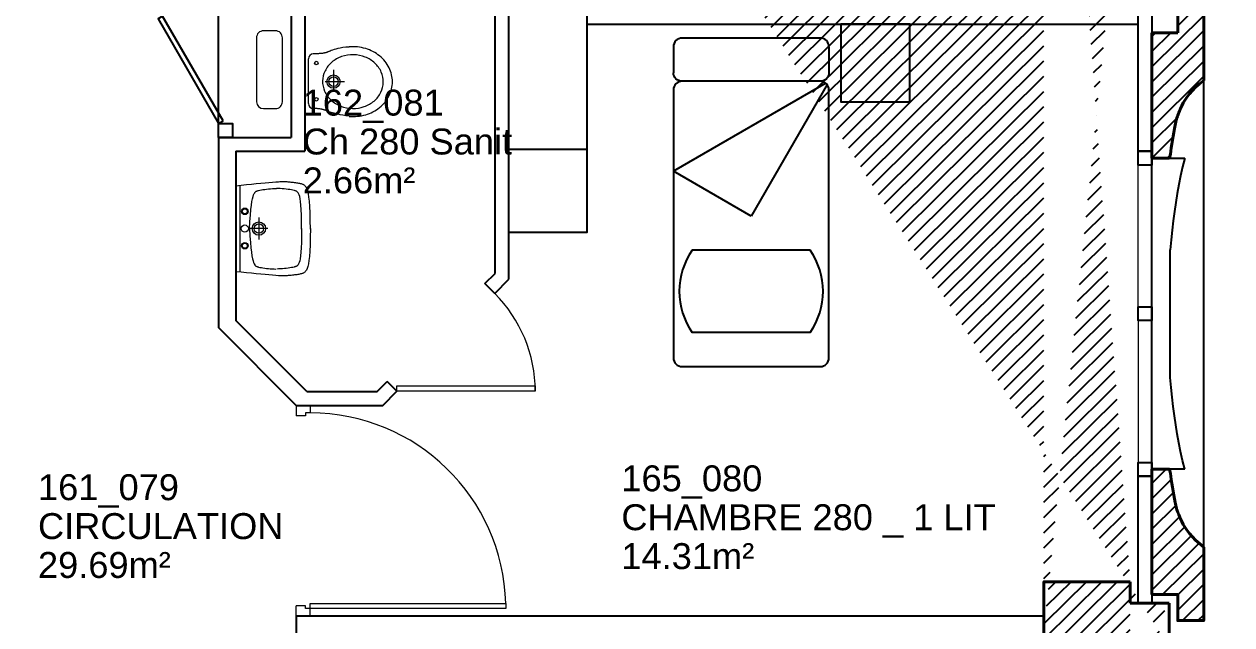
# Model space of a CAD drawing. Header units: millimetres. Extents: x -11 to 211, y -5 to 120.
# Drawn here: x 160.48 to 167.46, y 78.15 to 81.62 of the extents above; entities that cross this region are included whole.
import ezdxf

# ---------------------------------------------------------------- set-up
doc = ezdxf.new("R2010")
doc.units = ezdxf.units.MM
doc.header["$LTSCALE"] = 0.1
doc.header["$MEASUREMENT"] = 0
doc.linetypes.add('CONTINU', pattern=[0])
doc.layers.get('0').update_dxf_attribs({"linetype": 'CONTINUOUS'})
for name, color, linetype in [('400 Lits', 150, 'CONTINUOUS'), ('A_AGENC', 204, 'CONTINUOUS'), ('A_EQMP', 142, 'CONTINUOUS'), ('A_Etiqu_Local', 8, 'CONTINUOUS'), ('A_HACH_STRUC', 7, 'CONTINUOUS'), ('A_MUR_CLOIS', 7, 'CONTINU'), ('A_MURS_ALÈG', 7, 'CONTINU')]:
    doc.layers.add(name, color=color, linetype=linetype)
for name, color, linetype, lineweight in [('A_CHASS', 4, 'CONTINU', 0), ('A_MURS_STRU', 7, 'CONTINU', 40), ('A_PORTE', 8, 'CONTINU', 0), ('A_SANI', 5, 'CONTINU', 0)]:
    doc.layers.add(name, color=color, linetype=linetype, lineweight=lineweight)
doc.styles.add('Attribut', font='arial.ttf')

# ---------------------------------------------------------------- blocks, each defined once
blk = doc.blocks.new('BROCA2-G13')
at = {"layer": '400 Lits', "linetype": 'Continuous'}
for p, q in [((19.349993, 36.125351), (19.349993, 35.975357)), ((20.249994, 36.125351), (20.249994, 35.975357)), ((20.199995, 35.925354), (19.399992, 35.925354)), ((20.231138, 35.914467), (19.349993, 35.405739)), ((20.239107, 35.906498), (19.799994, 35.145927)), ((19.799994, 35.145927), (19.349993, 35.405739))]:
    blk.add_line(p, q, dxfattribs=at)
for points in [[(20.249994, 36.125351, 0.414213), (20.199995, 36.175351), (19.399992, 36.175354, 0.414214), (19.349992, 36.125351)], [(20.249994, 35.975357, -0.414213), (20.199995, 35.925357), (19.399992, 35.925354, -0.414214), (19.349992, 35.975357)], [(20.249994, 35.875351, 0.414213), (20.199995, 35.925351), (19.399992, 35.925354, 0.414214), (19.349992, 35.875351)], [(19.349993, 35.875626), (19.349993, 34.325356, 0.414214), (19.399992, 34.275356), (20.199995, 34.275352, 0.414214), (20.249995, 34.325356), (20.249994, 35.875626)]]:
    blk.add_lwpolyline(points, format="xyb", dxfattribs=at)
blk = doc.blocks.new('A_Etiqu_Local')
at = {"style": 'Attribut', "flags": 1}
for tag, p in [('CODE_HOPITAL', (-0.4463, 1.632)), ('CODE_SITE', (-0.4463, 1.407)), ('CODE_BATIMENT', (-0.4463, 1.182)), ('CODE_SECTEUR', (-0.4463, 0.957)), ('CODE_ETAGE', (-0.4463, 0.732)), ('NOM_NORMALISE', (-0.4463, -0.843)), ('SECTEUR_ACTIVITE', (-0.4463, -1.068)), ('SOUS_SECTEUR_ACTIVITE', (-0.4463, -1.293)), ('VOLUME', (-0.4463, -1.518)), ('SERVICE', (-0.4463, -1.743)), ('CODE_UG', (-0.4463, -1.968)), ('CODE_UA', (-0.4463, -2.193)), ('CODE_POLE', (-0.4463, -2.418)), ('OCCUPANT_EXTERNE', (-0.4463, -2.643)), ('DISPONIBILITE', (-0.4463, -2.868)), ('ACCES_HANDICAPES', (-0.4463, -3.093)), ('NATURE_SOL', (-0.4463, -3.318)), ('RISQUE_LABORATOIRE', (-0.4463, -3.543)), ('AMIANTE', (-0.4463, -3.768))]:
    blk.add_attdef(tag, p, '', height=0.15, dxfattribs=at)
at = {"layer": 'A_Etiqu_Local', "style": 'Attribut'}
for tag, p in [('CODE_PIECE', (-0.4463, 0.282)), ('NOM_USAGE', (-0.4463, 0.057)), ('SURFACE', (-0.4463, -0.168))]:
    blk.add_attdef(tag, p, '', height=0.15, dxfattribs=at)
blk = doc.blocks.new('BROCA2-G904')
at = {"layer": '400 Lits', "linetype": 'Continuous'}
for p, q in [((29.340822, 67.299042), (28.659243, 67.299042)), ((29.340822, 66.821945), (28.659243, 66.821945))]:
    blk.add_line(p, q, dxfattribs=at)
for start, end in [(145.008072, 214.992089), (325.007448, 34.99223)]:
    blk.add_arc((29.000032, 67.060493), 0.415985, start, end, dxfattribs=at)

msp = doc.modelspace()

# ---------------------------------------------------------------- hatches: boundary and pattern name
at = {"layer": 'A_HACH_STRUC'}
h = msp.add_hatch(dxfattribs=at)
h.set_pattern_fill('ANSI31', color=8, scale=0.5, angle=359.76959, style=0)
h.paths.add_polyline_path([(160.0499, 113.8961), (159.5499, 113.8961), (159.5499, 114.3961), (160.0499, 114.3961)])
h.paths.add_polyline_path([(159.2999, 106.6962), (159.2999, 107.1962), (160.0499, 107.1962), (160.0499, 106.6962)])
h.paths.add_polyline_path([(167.2499, 106.6962), (166.7499, 106.6962), (166.7499, 107.1962), (167.2499, 107.1962)])
h.paths.add_polyline_path([(152.8499, 77.8962), (152.3499, 77.8962), (152.3499, 78.3962), (152.8499, 78.3962)])
h.paths.add_polyline_path([(159.5499, 77.8962), (159.3999, 77.8962), (159.3999, 78.3962), (160.0499, 78.3962), (160.0499, 77.8962)], flags=16)
h.paths.add_polyline_path([(174.4499, 107.1962), (174.4499, 106.6962), (173.9499, 106.6962), (173.9499, 107.1962)])
h.paths.add_polyline_path([(174.4499, 99.9962), (173.9499, 99.9962), (173.9499, 99.4962), (174.4499, 99.4962)])
h.paths.add_polyline_path([(159.4501, 92.3962), (159.4501, 92.6462), (160.1999, 92.6462), (160.1999, 92.3962)], flags=17)
h.paths.add_polyline_path([(159.4501, 92.3962), (159.4501, 92.6462)], flags=16)
h.paths.add_polyline_path([(159.4501, 92.9462), (159.4501, 92.6962)], flags=16)
h.paths.add_polyline_path([(159.4501, 92.9462), (159.4501, 92.6962), (160.1999, 92.6962), (160.1999, 92.9462)], flags=17)
h.paths.add_polyline_path([(160.0499, 85.5962), (160.0499, 85.0962), (159.5499, 85.0962), (159.5499, 85.5962)], flags=17)
h.paths.add_polyline_path([(152.8499, 85.5962), (152.8499, 85.0962), (152.3499, 85.0962), (152.3499, 85.5962)])
h.paths.add_polyline_path([(145.9999, 85.5962), (145.9999, 85.0962), (145.4999, 85.0962), (145.4999, 85.5962)])
h.paths.add_polyline_path([(145.9999, 78.3962), (145.9999, 77.8962), (145.4999, 77.8962), (145.4999, 78.3962)])
edge = h.paths.add_edge_path()
edge.add_line((166.3748, 85.3966), (166.3748, 85.2962))
edge.add_line((166.3748, 78.1965), (166.3748, 78.0962))
edge.add_line((167.0998, 85.2217), (167.0998, 85.4714))
edge.add_line((166.8749, 85.0963), (166.8749, 85.2217))
edge.add_line((167.0998, 85.2217), (166.8749, 85.2217))
edge.add_line((167.0998, 85.4714), (166.8749, 85.4714))
edge.add_line((166.8749, 85.5962), (166.8749, 85.4714))
edge.add_line((166.8749, 85.0962), (166.3748, 85.0962))
edge.add_line((166.3748, 85.0962), (166.3748, 85.2962))
edge.add_line((166.3748, 85.3966), (166.3748, 85.5962))
edge.add_line((166.3748, 85.5962), (166.8749, 85.5962))
edge.add_line((152.3749, 99.6216), (152.3749, 99.8713))
edge.add_line((152.3749, 99.6216), (152.5999, 99.6216))
edge.add_line((152.3749, 99.8713), (152.5999, 99.8713))
edge.add_line((152.5999, 99.9962), (152.5999, 99.8713))
edge.add_line((153.0999, 99.7965), (153.0999, 99.9962))
edge.add_line((153.0999, 99.9962), (152.5999, 99.9962))
edge.add_line((152.5999, 99.4962), (152.5999, 99.6216))
edge.add_line((152.5999, 99.4962), (153.0999, 99.4962))
edge.add_line((153.0999, 99.4962), (153.0999, 99.7965))
edge.add_line((167.0998, 78.0217), (167.0998, 78.2714))
edge.add_line((166.8749, 77.8962), (166.8749, 78.0217))
edge.add_line((167.0998, 78.0217), (166.8749, 78.0217))
edge.add_line((167.0998, 78.2714), (166.8749, 78.2714))
edge.add_line((166.8749, 78.3962), (166.8749, 78.2714))
edge.add_line((166.8749, 77.8962), (166.3748, 77.8962))
edge.add_line((166.3748, 77.8962), (166.3748, 78.0962))
edge.add_line((166.3748, 78.1965), (166.3748, 78.3962))
edge.add_line((166.3748, 78.3962), (166.8749, 78.3962))
h = msp.add_hatch(dxfattribs=at)
h.set_pattern_fill('ANSI31', color=8, scale=0.5, angle=359.76959, style=0)
h.set_pattern_definition([(44.7696, (166.99984, 80.84652), (-0.044016, 0.0443715), [])])
h.paths.add_polyline_path([(167.2999, 81.7215), (167.1499, 81.7215), (167.1499, 81.5716), (166.9998, 81.5716), (166.9998, 80.8465), (167.0998, 80.8465), (167.1027, 80.8465), (167.1045, 80.8565), (167.1068, 80.8703), (167.1093, 80.8872), (167.1122, 80.9067), (167.1153, 80.9279), (167.1187, 80.9503), (167.1222, 80.9731), (167.126, 80.9957), (167.13, 81.0175), (167.1341, 81.0378), (167.1362, 81.0472), (167.1384, 81.0561), (167.1406, 81.0646), (167.1428, 81.0727), (167.1452, 81.0806), (167.1477, 81.0882), (167.1503, 81.0958), (167.153, 81.1032), (167.1558, 81.1107), (167.1589, 81.1182), (167.1654, 81.1336), (167.173, 81.1495), (167.1817, 81.1659), (167.1919, 81.1829), (167.2039, 81.2005), (167.218, 81.2186), (167.2343, 81.2372), (167.2532, 81.2564), (167.275, 81.2762), (167.2999, 81.2965)])
h = msp.add_hatch(dxfattribs=at)
h.set_pattern_fill('ANSI31', color=8, scale=0.5, angle=359.76959, style=0)
h.set_pattern_definition([(44.7696, (166.99984, 78.17152), (-0.044016, 0.0443715), [])])
h.paths.add_polyline_path([(167.2999, 78.5965), (167.275, 78.6169), (167.2532, 78.6366), (167.2343, 78.6558), (167.218, 78.6745), (167.2039, 78.6926), (167.1919, 78.7101), (167.1817, 78.7271), (167.173, 78.7436), (167.1654, 78.7595), (167.1589, 78.7749), (167.1558, 78.7824), (167.153, 78.7898), (167.1503, 78.7973), (167.1477, 78.8048), (167.1452, 78.8125), (167.1428, 78.8203), (167.1406, 78.8285), (167.1384, 78.837), (167.1362, 78.8459), (167.1341, 78.8552), (167.13, 78.8755), (167.126, 78.8973), (167.1222, 78.9199), (167.1187, 78.9428), (167.1153, 78.9651), (167.1122, 78.9864), (167.1093, 79.0058), (167.1068, 79.0228), (167.1045, 79.0366), (167.1027, 79.0465), (166.9998, 79.0465), (166.9998, 79.0065), (166.9998, 79.0065), (166.9998, 78.3214), (167.1499, 78.3214), (167.1499, 78.1715), (167.2999, 78.1715)])

# ---------------------------------------------------------------- linework, layer by layer
at = {"layer": 'A_AGENC', "color": 8, "linetype": 'Continuous'}
msp.add_line((161.5999, 81.0465), (161.5999, 82.4465), dxfattribs=at)
msp.add_lwpolyline([(161.6258, 81.0615), (161.2758, 81.6677), (161.2499, 81.6527), (161.5999, 81.0465)], close=True, dxfattribs=at)
at = {"layer": 'A_CHASS', "color": 8, "linetype": 'Continuous'}
for p, q in [((166.9198, 79.9865), (166.9198, 80.8065)), ((166.9998, 80.8065), (166.9998, 79.9865))]:
    msp.add_line(p, q, dxfattribs=at)
at = {"layer": 'A_CHASS', "color": 8}
for p, q in [((166.9198, 79.9065), (166.9198, 79.0865)), ((166.9998, 79.9065), (166.9998, 79.0865))]:
    msp.add_line(p, q, dxfattribs=at)
at = {"layer": 'A_EQMP', "color": 8, "linetype": 'Continuous'}
for p, q in [((163.7299, 81.621), (166.9198, 81.621)), ((163.7299, 80.8965), (163.2799, 80.8965))]:
    msp.add_line(p, q, dxfattribs=at)
for points in [[(163.2799, 81.6965), (163.7299, 81.6965), (163.7299, 80.416), (163.2799, 80.416)], [(165.1999, 81.6215), (165.1999, 81.1715), (165.5999, 81.1715), (165.5999, 81.6215)]]:
    msp.add_lwpolyline(points, close=True, dxfattribs=at)
at = {"layer": 'A_MUR_CLOIS', "color": 8, "linetype": 'Continuous'}
for p, q in [((162.0194, 82.5265), (162.0194, 80.9665)), ((162.0994, 81.6965), (162.0994, 80.8865)), ((163.1999, 80.1794), (163.1999, 81.6965)), ((163.2799, 80.1463), (163.2799, 81.6965)), ((161.5999, 80.9665), (161.5999, 79.8663)), ((161.5999, 80.9665), (162.0194, 80.9665)), ((161.6999, 80.8865), (161.6999, 79.9077)), ((161.6999, 80.8865), (162.0994, 80.8865)), ((163.1411, 80.1207), (163.1999, 80.1794)), ((163.1977, 80.0641), (163.2799, 80.1463)), ((163.1977, 80.0641), (163.1411, 80.1207)), ((162.0499, 79.4163), (161.5999, 79.8663)), ((162.1113, 79.4963), (161.6999, 79.9077)), ((162.5167, 79.4963), (162.5754, 79.555)), ((162.632, 79.4984), (162.5754, 79.555)), ((162.1113, 79.4963), (162.5167, 79.4963)), ((162.5499, 79.4163), (162.632, 79.4984)), ((162.0499, 79.4163), (162.5499, 79.4163)), ((166.3748, 78.1965), (162.0499, 78.1965)), ((162.0499, 78.1965), (162.0499, 78.0965))]:
    msp.add_line(p, q, dxfattribs=at)
at = {"layer": 'A_MUR_CLOIS', "color": 8}
for points in [[(166.9998, 80.8865), (166.9198, 80.8865), (166.9198, 81.6965), (166.9998, 81.6965)], [(166.9998, 78.2714), (166.9198, 78.2714), (166.9198, 79.0065), (166.9998, 79.0065)]]:
    msp.add_lwpolyline(points, close=True, dxfattribs=at)
at = {"layer": 'A_MUR_CLOIS', "color": 8, "linetype": 'Continuous'}
for points in [[(161.5999, 81.0465), (161.6799, 81.0465), (161.6799, 80.9665), (161.5999, 80.9665)], [(166.9998, 80.8065), (166.9198, 80.8065), (166.9198, 80.8865), (166.9998, 80.8865)], [(166.9998, 79.9065), (166.9198, 79.9065), (166.9198, 79.9865), (166.9998, 79.9865)], [(166.9998, 79.0065), (166.9198, 79.0065), (166.9198, 79.0865), (166.9998, 79.0865)]]:
    msp.add_lwpolyline(points, close=True, dxfattribs=at)
at = {"layer": 'A_MURS_ALÈG', "color": 8, "ltscale": 200}
for p, q in [((167.2999, 78.5965), (167.2999, 81.2965)), ((167.1064, 79.5771), (167.1064, 80.3159))]:
    msp.add_line(p, q, dxfattribs=at)
for points in [[(167.1898, 79.0465), (166.9998, 79.0465), (166.9998, 80.8465), (167.1898, 80.8465)], [(167.1898, 80.8465), (167.1774, 80.7954), (167.166, 80.7443), (167.1557, 80.6932), (167.1463, 80.6419), (167.1378, 80.59), (167.1302, 80.5374), (167.1233, 80.484), (167.1171, 80.4294), (167.1115, 80.3734), (167.1064, 80.3159)], [(167.1898, 79.0465), (167.1774, 79.0977), (167.166, 79.1487), (167.1557, 79.1998), (167.1463, 79.2512), (167.1378, 79.303), (167.1302, 79.3556), (167.1233, 79.4091), (167.1171, 79.4637), (167.1115, 79.5196), (167.1064, 79.5771)]]:
    msp.add_lwpolyline(points, dxfattribs=at)
at = {"layer": 'A_MURS_STRU', "color": 8, "linetype": 'Continuous'}
for p, q in [((167.1499, 81.5716), (166.9998, 81.5716)), ((166.9998, 80.8465), (166.9998, 81.5716)), ((167.0998, 80.8465), (166.9998, 80.8465)), ((166.9998, 79.0465), (166.9998, 78.3214)), ((167.1027, 79.0465), (166.9998, 79.0465)), ((166.8749, 78.3962), (166.8749, 78.2714)), ((167.0998, 78.2714), (166.8749, 78.2714)), ((167.1499, 78.3214), (166.9998, 78.3214)), ((167.0998, 78.0217), (167.0998, 78.2714))]:
    msp.add_line(p, q, dxfattribs=at)
at = {"layer": 'A_MURS_STRU', "color": 8}
for p, q in [((166.9998, 80.8465), (166.9998, 81.5716)), ((166.3748, 78.1965), (166.3748, 78.0962))]:
    msp.add_line(p, q, dxfattribs=at)
at = {"layer": 'A_MURS_STRU', "color": 8, "linetype": 'Continuous'}
for points in [[(167.1499, 81.5716), (167.1499, 81.7215), (167.2999, 81.7215), (167.2999, 81.2965)], [(167.2999, 81.2965), (167.275, 81.2762), (167.2532, 81.2564), (167.2343, 81.2372), (167.218, 81.2186), (167.2039, 81.2005), (167.1919, 81.1829), (167.1817, 81.1659), (167.173, 81.1495), (167.1654, 81.1336), (167.1589, 81.1182), (167.1589, 81.1182), (167.1558, 81.1107), (167.153, 81.1032), (167.1503, 81.0958), (167.1477, 81.0882), (167.1452, 81.0806), (167.1428, 81.0727), (167.1406, 81.0646), (167.1384, 81.0561), (167.1362, 81.0472), (167.1341, 81.0378), (167.1341, 81.0378), (167.13, 81.0175), (167.126, 80.9957), (167.1222, 80.9731), (167.1187, 80.9503), (167.1153, 80.9279), (167.1122, 80.9067), (167.1093, 80.8872), (167.1068, 80.8703), (167.1045, 80.8565), (167.1027, 80.8464)], [(167.2999, 78.5965), (167.275, 78.6169), (167.2532, 78.6366), (167.2343, 78.6558), (167.218, 78.6745), (167.2039, 78.6926), (167.1919, 78.7101), (167.1817, 78.7271), (167.173, 78.7436), (167.1654, 78.7595), (167.1589, 78.7749), (167.1589, 78.7749), (167.1558, 78.7824), (167.153, 78.7898), (167.1503, 78.7973), (167.1477, 78.8048), (167.1452, 78.8125), (167.1428, 78.8203), (167.1406, 78.8285), (167.1384, 78.837), (167.1362, 78.8459), (167.1341, 78.8552), (167.1341, 78.8552), (167.13, 78.8755), (167.126, 78.8973), (167.1222, 78.9199), (167.1187, 78.9428), (167.1153, 78.9651), (167.1122, 78.9864), (167.1093, 79.0058), (167.1068, 79.0228), (167.1045, 79.0366), (167.1027, 79.0466)], [(167.1499, 78.3214), (167.1499, 78.1715), (167.2999, 78.1715), (167.2999, 78.5965)], [(166.3748, 78.1965), (166.3748, 78.3962), (166.8749, 78.3962)]]:
    msp.add_lwpolyline(points, dxfattribs=at)
at = {"layer": 'A_PORTE', "color": 8, "linetype": 'Continuous'}
for p, q in [((162.0499, 79.4163), (162.1299, 79.4163)), ((162.0499, 79.4163), (162.0499, 79.3564)), ((162.1299, 79.4163), (162.1299, 79.3724)), ((162.1021, 79.3564), (162.0499, 79.3564)), ((162.1299, 79.3724), (162.1021, 79.3724)), ((162.1021, 79.3724), (162.1021, 79.3564)), ((162.1299, 78.2704), (163.2615, 78.2704)), ((162.1299, 78.1965), (162.1299, 78.2704)), ((163.2615, 78.2704), (163.2615, 78.2404)), ((162.1021, 78.2564), (162.0499, 78.2564)), ((162.0499, 78.1965), (162.0499, 78.2564)), ((162.0499, 78.1965), (162.1299, 78.1965)), ((162.1021, 78.2404), (162.1021, 78.2564)), ((163.2615, 78.2404), (162.1021, 78.2404))]:
    msp.add_line(p, q, dxfattribs=at)
msp.add_lwpolyline([(162.632, 79.5284), (163.432, 79.5284), (163.432, 79.4984), (162.632, 79.4984)], close=True, dxfattribs=at)
for centre, radius, start, end in [((162.632, 79.4984), 0.8, 0, 45.00001), ((162.1299, 78.2404), 1.132, 1.51862, 90)]:
    msp.add_arc(centre, radius, start, end, dxfattribs=at)
at = {"layer": 'A_SANI', "color": 8, "linetype": 'Continuous'}
for p, q in [((161.8194, 81.5431), (161.8194, 81.1731)), ((161.9294, 81.5831), (161.8594, 81.5831)), ((161.9694, 81.1731), (161.9694, 81.5431)), ((162.1194, 81.1631), (162.1194, 81.4202)), ((162.1514, 81.4503), (162.1482, 81.4502)), ((162.2652, 81.3576), (162.2652, 81.2355)), ((162.2163, 81.2892), (162.3286, 81.2892)), ((161.8594, 81.1331), (161.9294, 81.1331)), ((162.1514, 81.133), (162.1482, 81.1331)), ((161.6999, 80.1897), (161.6999, 80.685)), ((161.7248, 80.1897), (161.7248, 80.685)), ((161.8024, 80.6338), (161.8056, 80.641)), ((161.8056, 80.641), (161.809, 80.6464)), ((161.809, 80.6464), (161.8107, 80.6486)), ((161.8107, 80.6486), (161.8124, 80.6505)), ((161.8124, 80.6505), (161.8143, 80.6522)), ((161.8143, 80.6522), (161.8163, 80.6537)), ((161.8163, 80.6537), (161.8184, 80.655)), ((161.8184, 80.655), (161.8207, 80.6561)), ((161.8207, 80.6561), (161.8232, 80.6571)), ((161.8232, 80.6571), (161.8258, 80.658)), ((161.8258, 80.658), (161.8288, 80.6588)), ((161.8288, 80.6588), (161.832, 80.6596)), ((161.832, 80.6596), (161.8393, 80.6612)), ((161.8393, 80.6612), (161.8477, 80.6628)), ((161.8477, 80.6628), (161.857, 80.6643)), ((161.857, 80.6643), (161.867, 80.6657)), ((161.867, 80.6657), (161.8776, 80.667)), ((161.8776, 80.667), (161.8887, 80.6681)), ((161.8887, 80.6681), (161.9001, 80.6692)), ((161.9001, 80.6692), (161.9116, 80.67)), ((161.9116, 80.67), (161.9231, 80.6706)), ((161.9231, 80.6706), (161.9345, 80.671)), ((161.9458, 80.6706), (161.9344, 80.671)), ((161.9573, 80.67), (161.9458, 80.6706)), ((161.9688, 80.6692), (161.9573, 80.67)), ((161.9802, 80.6681), (161.9688, 80.6692)), ((161.9913, 80.667), (161.9802, 80.6681)), ((162.0019, 80.6657), (161.9913, 80.667)), ((162.0119, 80.6643), (162.0019, 80.6657)), ((162.0212, 80.6628), (162.0119, 80.6643)), ((162.0296, 80.6612), (162.0212, 80.6628)), ((162.0369, 80.6596), (162.0296, 80.6612)), ((162.0401, 80.6588), (162.0369, 80.6596)), ((162.0431, 80.658), (162.0401, 80.6588)), ((162.0458, 80.6571), (162.0431, 80.658)), ((162.0482, 80.6561), (162.0458, 80.6571)), ((162.0505, 80.655), (162.0482, 80.6561)), ((162.0526, 80.6537), (162.0505, 80.655)), ((162.0546, 80.6522), (162.0526, 80.6537)), ((162.0565, 80.6505), (162.0546, 80.6522)), ((162.0582, 80.6486), (162.0565, 80.6505)), ((162.06, 80.6464), (162.0582, 80.6486)), ((162.0633, 80.641), (162.06, 80.6464)), ((162.0664, 80.6338), (162.0633, 80.641)), ((161.7875, 80.5485), (161.7904, 80.5741)), ((161.7904, 80.5741), (161.7933, 80.5949)), ((161.7933, 80.5949), (161.7963, 80.6113)), ((161.7963, 80.6113), (161.7993, 80.624)), ((161.7993, 80.624), (161.8024, 80.6338)), ((162.0693, 80.624), (162.0664, 80.6338)), ((162.072, 80.6113), (162.0693, 80.624)), ((162.0744, 80.5949), (162.072, 80.6113)), ((162.0765, 80.5741), (162.0744, 80.5949)), ((162.0782, 80.5485), (162.0765, 80.5741)), ((161.7817, 80.4802), (161.7846, 80.5174)), ((161.7846, 80.5174), (161.7875, 80.5485)), ((161.8334, 80.5025), (161.8334, 80.3761)), ((162.0795, 80.5174), (162.0782, 80.5485)), ((162.0803, 80.4802), (162.0795, 80.5174)), ((161.7787, 80.4362), (161.7817, 80.4802)), ((161.7787, 80.4396), (161.7817, 80.3956)), ((161.8845, 80.4393), (161.7823, 80.4393)), ((162.0807, 80.4362), (162.0803, 80.4802)), ((162.0807, 80.4396), (162.0803, 80.3956)), ((161.7817, 80.3956), (161.7846, 80.3584)), ((161.7846, 80.3584), (161.7875, 80.3273)), ((162.0795, 80.3584), (162.0782, 80.3273)), ((162.0803, 80.3956), (162.0795, 80.3584)), ((161.7875, 80.3273), (161.7904, 80.3016)), ((161.7904, 80.3016), (161.7933, 80.2809)), ((162.0765, 80.3016), (162.0744, 80.2809)), ((162.0782, 80.3273), (162.0765, 80.3016)), ((161.7933, 80.2809), (161.7963, 80.2645)), ((161.7963, 80.2645), (161.7993, 80.2517)), ((161.7993, 80.2517), (161.8024, 80.242)), ((161.8024, 80.242), (161.8056, 80.2348)), ((161.8056, 80.2348), (161.809, 80.2294)), ((161.809, 80.2294), (161.8107, 80.2272)), ((161.8107, 80.2272), (161.8124, 80.2252)), ((161.8124, 80.2252), (161.8143, 80.2236)), ((161.8143, 80.2236), (161.8163, 80.2221)), ((161.8163, 80.2221), (161.8184, 80.2208)), ((161.8184, 80.2208), (161.8207, 80.2197)), ((161.8207, 80.2197), (161.8232, 80.2187)), ((161.8232, 80.2187), (161.8258, 80.2178)), ((161.8258, 80.2178), (161.8288, 80.217)), ((161.8288, 80.217), (161.832, 80.2161)), ((161.832, 80.2161), (161.8393, 80.2146)), ((161.8393, 80.2146), (161.8477, 80.213)), ((162.0296, 80.2146), (162.0212, 80.213)), ((162.0369, 80.2161), (162.0296, 80.2146)), ((162.0401, 80.217), (162.0369, 80.2161)), ((162.0431, 80.2178), (162.0401, 80.217)), ((162.0458, 80.2187), (162.0431, 80.2178)), ((162.0482, 80.2197), (162.0458, 80.2187)), ((162.0505, 80.2208), (162.0482, 80.2197)), ((162.0526, 80.2221), (162.0505, 80.2208)), ((162.0546, 80.2236), (162.0526, 80.2221)), ((162.0565, 80.2252), (162.0546, 80.2236)), ((162.0582, 80.2272), (162.0565, 80.2252)), ((162.06, 80.2294), (162.0582, 80.2272)), ((162.0633, 80.2348), (162.06, 80.2294)), ((162.0664, 80.242), (162.0633, 80.2348)), ((162.0693, 80.2517), (162.0664, 80.242)), ((162.072, 80.2645), (162.0693, 80.2517)), ((162.0744, 80.2809), (162.072, 80.2645)), ((161.8477, 80.213), (161.8569, 80.2115)), ((161.8569, 80.2115), (161.8669, 80.2101)), ((161.8669, 80.2101), (161.8774, 80.2088)), ((161.8774, 80.2088), (161.8882, 80.2076)), ((161.8882, 80.2076), (161.8993, 80.2066)), ((161.8993, 80.2066), (161.9105, 80.2058)), ((161.9105, 80.2058), (161.9215, 80.2052)), ((161.9215, 80.2052), (161.9323, 80.2049)), ((161.9474, 80.2052), (161.9366, 80.2049)), ((161.9584, 80.2058), (161.9474, 80.2052)), ((161.9696, 80.2066), (161.9584, 80.2058)), ((161.9807, 80.2076), (161.9696, 80.2066)), ((161.9916, 80.2088), (161.9807, 80.2076)), ((162.0021, 80.2101), (161.9916, 80.2088)), ((162.012, 80.2115), (162.0021, 80.2101)), ((162.0212, 80.213), (162.012, 80.2115))]:
    msp.add_line(p, q, dxfattribs=at)
for points in [[(162.3555, 81.4894), (162.3361, 81.4877), (162.319, 81.4856), (162.3038, 81.4832), (162.2904, 81.4805), (162.2788, 81.4777), (162.2687, 81.4748), (162.2599, 81.4718), (162.2523, 81.469), (162.2457, 81.4663), (162.2399, 81.4639), (162.2399, 81.4639), (162.2373, 81.4628), (162.2349, 81.4618), (162.2326, 81.4608), (162.2303, 81.4599), (162.2282, 81.4591), (162.2261, 81.4584), (162.224, 81.4577), (162.222, 81.457), (162.2199, 81.4564), (162.2179, 81.4558), (162.2179, 81.4558), (162.2157, 81.4553), (162.2136, 81.4548), (162.2113, 81.4543), (162.2091, 81.4539), (162.2068, 81.4535), (162.2045, 81.4531), (162.2023, 81.4528), (162.2, 81.4525), (162.1977, 81.4522), (162.1955, 81.452), (162.1955, 81.452), (162.191, 81.4515), (162.1867, 81.4512), (162.1824, 81.4509), (162.1781, 81.4507), (162.1739, 81.4505), (162.1696, 81.4504), (162.1652, 81.4504), (162.1607, 81.4504), (162.1561, 81.4503), (162.1514, 81.4503)], [(162.3555, 81.089), (162.3361, 81.0919), (162.319, 81.0948), (162.3038, 81.0977), (162.2904, 81.1005), (162.2788, 81.1033), (162.2687, 81.1059), (162.2599, 81.1084), (162.2523, 81.1108), (162.2457, 81.113), (162.2399, 81.1151), (162.2399, 81.1151), (162.2373, 81.116), (162.2349, 81.1169), (162.2326, 81.1178), (162.2303, 81.1186), (162.2282, 81.1194), (162.2261, 81.1202), (162.224, 81.121), (162.222, 81.1217), (162.2199, 81.1225), (162.2179, 81.1232), (162.2179, 81.1232), (162.2157, 81.1239), (162.2136, 81.1246), (162.2113, 81.1254), (162.2091, 81.1261), (162.2068, 81.1267), (162.2045, 81.1274), (162.2023, 81.128), (162.2, 81.1286), (162.1977, 81.1292), (162.1955, 81.1297), (162.1955, 81.1297), (162.191, 81.1306), (162.1867, 81.1313), (162.1824, 81.1318), (162.1781, 81.1323), (162.1739, 81.1325), (162.1696, 81.1327), (162.1652, 81.1329), (162.1607, 81.1329), (162.1561, 81.133), (162.1514, 81.133)], [(162.1316, 80.4354), (162.1308, 80.4868), (162.1295, 80.5304), (162.1278, 80.5668), (162.1256, 80.5968), (162.1229, 80.6211), (162.1198, 80.6404), (162.1163, 80.6555), (162.1125, 80.667), (162.1083, 80.6757), (162.1038, 80.6823), (162.1038, 80.6823), (162.1014, 80.685), (162.0989, 80.6875), (162.0962, 80.6896), (162.0934, 80.6915), (162.0903, 80.6932), (162.0869, 80.6947), (162.0832, 80.696), (162.0792, 80.6973), (162.0748, 80.6984), (162.0699, 80.6994), (162.0699, 80.6994), (162.0646, 80.7005), (162.0589, 80.7015), (162.0528, 80.7024), (162.0466, 80.7034), (162.0401, 80.7042), (162.0336, 80.705), (162.027, 80.7058), (162.0205, 80.7065), (162.0141, 80.7071), (162.0079, 80.7076), (162.0079, 80.7076), (162.002, 80.7081), (161.9963, 80.7085), (161.9907, 80.7088), (161.9851, 80.709), (161.9794, 80.7091), (161.9736, 80.7091), (161.9676, 80.7091), (161.9612, 80.7089), (161.9544, 80.7086), (161.9471, 80.7082), (161.9471, 80.7082), (161.9307, 80.7072), (161.9121, 80.7057), (161.8915, 80.7039), (161.8688, 80.7018), (161.8444, 80.6994), (161.8183, 80.6969), (161.7906, 80.6941), (161.7616, 80.6911), (161.7313, 80.6881), (161.6999, 80.685)], [(162.1316, 80.4393), (162.1308, 80.3879), (162.1295, 80.3443), (162.1278, 80.3079), (162.1256, 80.2779), (162.1229, 80.2536), (162.1198, 80.2343), (162.1163, 80.2193), (162.1125, 80.2077), (162.1083, 80.199), (162.1038, 80.1924), (162.1038, 80.1924), (162.1014, 80.1897), (162.0989, 80.1872), (162.0962, 80.1851), (162.0934, 80.1832), (162.0903, 80.1815), (162.0869, 80.18), (162.0832, 80.1787), (162.0792, 80.1775), (162.0748, 80.1763), (162.0699, 80.1753), (162.0699, 80.1753), (162.0646, 80.1742), (162.0589, 80.1732), (162.0528, 80.1723), (162.0466, 80.1714), (162.0401, 80.1705), (162.0336, 80.1697), (162.027, 80.1689), (162.0205, 80.1682), (162.0141, 80.1676), (162.0079, 80.1671), (162.0079, 80.1671), (162.002, 80.1666), (161.9963, 80.1662), (161.9907, 80.1659), (161.9851, 80.1657), (161.9794, 80.1656), (161.9736, 80.1656), (161.9676, 80.1656), (161.9612, 80.1658), (161.9544, 80.1661), (161.9471, 80.1665), (161.9471, 80.1665), (161.9307, 80.1675), (161.9121, 80.169), (161.8915, 80.1708), (161.8688, 80.1729), (161.8444, 80.1753), (161.8183, 80.1779), (161.7906, 80.1806), (161.7616, 80.1836), (161.7313, 80.1866), (161.6999, 80.1897)]]:
    msp.add_lwpolyline(points, dxfattribs=at)
for points in [[(162.3562, 81.0883, 0.092772), (162.4512, 81.0976, 0.098236), (162.5314, 81.1393, 0.108258), (162.5871, 81.2081, 0.11669), (162.606, 81.2882, 0.116228), (162.5871, 81.3683, 0.107322), (162.5314, 81.4378, 0.097518), (162.4511, 81.4801, 0.092603), (162.3562, 81.4903, 0.094447)], [(162.5414, 81.3443, 0.102556), (162.504, 81.3964, 0.093461), (162.4487, 81.431, 0.177232), (162.3122, 81.4338, 0.093461), (162.2555, 81.4016, 0.102556), (162.2159, 81.351, 0.222723), (162.2135, 81.2341, 0.102556), (162.2509, 81.182, 0.093461), (162.3063, 81.1475, 0.177079), (162.4427, 81.1446, 0.093461), (162.4995, 81.1769, 0.102556), (162.539, 81.2274, 0.222835), (162.5414, 81.3443)]]:
    msp.add_lwpolyline(points, format="xyb", dxfattribs=at)
for centre, radius in [((162.1655, 81.3966), 0.0105), ((162.2652, 81.2892), 0.0383), ((162.2652, 81.2892), 0.0276), ((162.1655, 81.1867), 0.0105), ((161.7519, 80.5388), 0.0189), ((161.7519, 80.5388), 0.0144), ((161.7519, 80.4393), 0.0204), ((161.8334, 80.4393), 0.0387), ((161.8334, 80.4393), 0.0274), ((161.7519, 80.3398), 0.0189), ((161.7519, 80.3398), 0.0144)]:
    msp.add_circle(centre, radius, dxfattribs=at)
for centre, radius, start, end in [((161.8594, 81.5431), 0.04, 90.00067, 180.00076), ((161.9294, 81.5431), 0.04, 0.00067, 90.00076), ((162.1494, 81.4202), 0.03, 92.18352, 180.00001), ((161.8594, 81.1731), 0.04, 180.00006, 269.99994), ((161.9294, 81.1731), 0.04, 270.00067, 0.00076), ((162.1494, 81.1631), 0.03, 180.00001, 267.81647)]:
    msp.add_arc(centre, radius, start, end, dxfattribs=at)

# ---------------------------------------------------------------- block references
at = {"layer": 'A_EQMP', "color": 8}
for name, p in [('BROCA2-G13', (144.8816, 45.3656)), ('BROCA2-G904', (135.6815, 13.0157))]:
    msp.add_blockref(name, p, dxfattribs=at)
at = {"layer": 'A_Etiqu_Local', "color": 8}
ref = msp.add_blockref('A_Etiqu_Local', (162.5331, 80.8107), dxfattribs=at)
ref.add_attrib('CODE_PIECE', '162_081', (162.0868, 81.0926), dxfattribs={"height": 0.15, "style": 'Attribut'})
ref.add_attrib('NOM_USAGE', 'Ch 280 Sanit', (162.0868, 80.8676), dxfattribs={"height": 0.15, "style": 'Attribut'})
ref.add_attrib('SURFACE', '2.66m²', (162.0868, 80.6426), dxfattribs={"height": 0.15, "style": 'Attribut'})
ref = msp.add_blockref('A_Etiqu_Local', (164.3767, 78.6371), dxfattribs=at)
ref.add_attrib('CODE_PIECE', '165_080', (163.9304, 78.9191), dxfattribs={"height": 0.15, "style": 'Attribut'})
ref.add_attrib('NOM_USAGE', 'CHAMBRE 280 _ 1 LIT', (163.9304, 78.6941), dxfattribs={"height": 0.15, "style": 'Attribut'})
ref.add_attrib('SURFACE', '14.31m²', (163.9304, 78.4691), dxfattribs={"height": 0.15, "style": 'Attribut'})
ref = msp.add_blockref('A_Etiqu_Local', (161.0016, 78.5858), dxfattribs=at)
ref.add_attrib('CODE_PIECE', '161_079', (160.5552, 78.8678), dxfattribs={"height": 0.15, "style": 'Attribut'})
ref.add_attrib('NOM_USAGE', 'CIRCULATION', (160.5552, 78.6428), dxfattribs={"height": 0.15, "style": 'Attribut'})
ref.add_attrib('SURFACE', '29.69m²', (160.5552, 78.4178), dxfattribs={"height": 0.15, "style": 'Attribut'})

doc.saveas('drawing.dxf')
